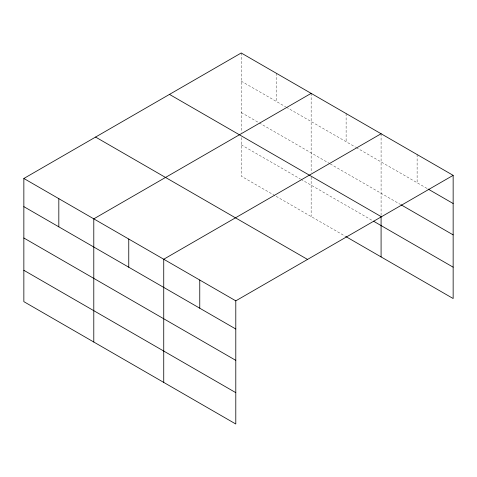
<?xml version="1.0" encoding="UTF-8"?>
<svg xmlns="http://www.w3.org/2000/svg" width="477" height="477" viewBox="0 0 477 477"><rect width="100%" height="100%" fill="white"/><g stroke="black" fill="none" stroke-linecap="round" stroke-linejoin="round"><path stroke-width="0.36" stroke-dasharray="2.38 1.79" d="M241.207 81.156L285.711 106.854M286.349 107.224L355.657 147.232M356.289 147.602L427.416 188.665M241.207 112.506L329.583 163.533M330.221 163.903L400.388 204.412M241.207 144.805L300.337 178.947M300.975 179.316L372.185 220.428M274.907 195.618L241.207 176.156L241.207 137.465M276.177 196.351L346.117 236.729M417.119 154.548L417.119 182.721M381.087 133.751L381.087 215.294M346.117 113.556L346.117 141.729M311.147 93.367L311.147 172.71M311.147 177.116L311.147 216.54M276.177 73.178L276.177 101.345M241.207 52.989L241.207 132.326"/><path stroke-width="0.72" d="M453.15 175.351L241.207 52.989L23.85 178.476L23.85 301.649L235.793 424.011L235.793 300.844L453.15 175.351L453.15 298.524L346.117 236.729M311.147 93.367L93.79 218.854L93.79 342.027M381.087 133.751L163.736 259.238L163.736 382.411M428.06 189.035L453.15 203.524M401.032 204.782L453.15 234.875M169.478 94.398L381.421 216.767M373.461 221.167L453.15 267.174M95.579 137.066L307.522 259.428M23.85 178.476L235.793 300.844M23.85 206.648L235.793 329.011M23.85 237.999L235.793 360.362M23.85 270.298L235.793 392.66M381.087 216.761L381.087 256.918M199.762 280.041L199.762 308.208M128.76 239.049L128.76 267.215M58.82 198.665L58.82 226.837"/></g></svg>
